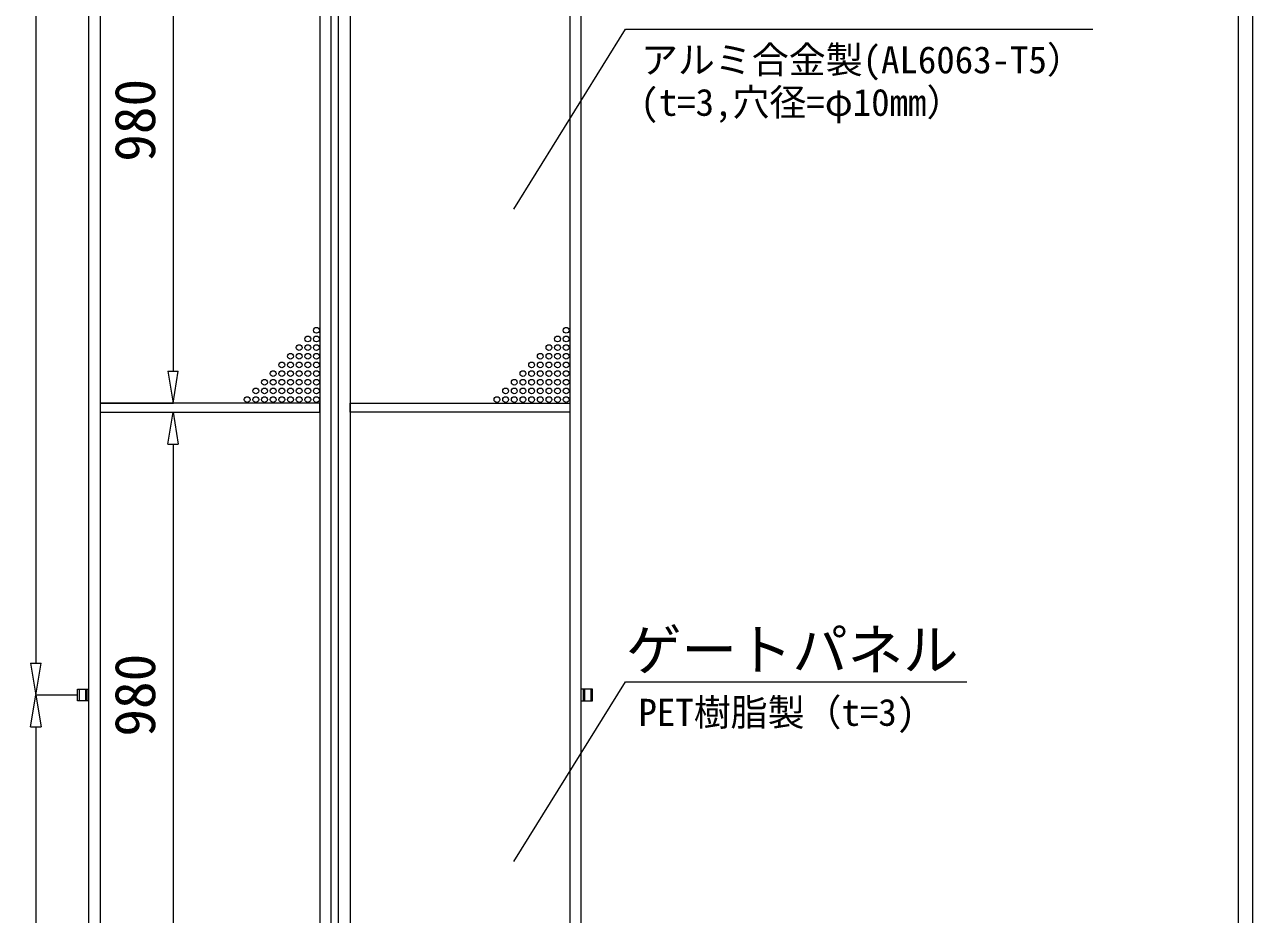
# Model space of a CAD drawing. Units: millimetres, scale not verified. Extents: x -16120 to 16120, y -26100 to 26100.
# Drawn here: x 12676 to 16080, y 13047 to 15514 of the extents above; entities that cross this region are included whole.
import ezdxf
from ezdxf.enums import TextEntityAlignment as Align

# ---------------------------------------------------------------- set-up
doc = ezdxf.new("R2010")
doc.units = ezdxf.units.MM
doc.header["$LTSCALE"] = 150
doc.linetypes.add('DASHED1', pattern=[1.8, 1.2, -0.6])
doc.layers.add('0-A_図面枠', color=134, linetype='Continuous', lineweight=18)
doc.styles.add('ＭＳ ゴシック', font='')
doc.styles.get('ＭＳ ゴシック').set_extended_font_data('MS Gothic')

msp = doc.modelspace()

# ---------------------------------------------------------------- linework, layer by layer
at = {"layer": '0-A_図面枠'}
for p, q in [((13087.6, 15944.7), (13087.6, 14552.7)), ((12707.3, 15761.5), (12707.3, 13743.1)), ((14342.5, 15500.8), (15637.7, 15500.8)), ((13072.9, 14552.7), (13087.6, 14464.7)), ((13072.9, 14552.7), (13102.3, 14552.7)), ((13087.6, 14464.7), (13102.3, 14552.7)), ((12887.6, 14464.7), (13089.2, 14464.7)), ((12887.6, 14439.1), (13089.2, 14439.1)), ((13072.9, 14351.1), (13087.6, 14439.1)), ((13087.6, 14439.1), (13102.3, 14351.1)), ((13072.9, 14351.1), (13102.3, 14351.1)), ((13087.6, 14351.1), (13087.6, 12959.1)), ((12692.6, 13743.1), (12707.3, 13655.1)), ((12692.6, 13743.1), (12722, 13743.1)), ((12707.3, 13655.1), (12722, 13743.1)), ((14341.9, 13691.9), (15287.6, 13691.9)), ((12692.6, 13567.1), (12707.3, 13655.1)), ((12820.8, 13655.1), (12705.7, 13655.1)), ((12820.8, 13655.1), (12705.7, 13655.1)), ((12707.3, 13655.1), (12722, 13567.1)), ((12848.3, 13671.1), (12848.3, 13639.1)), ((14224.8, 13671.1), (14224.8, 13639.1)), ((12692.6, 13567.1), (12722, 13567.1)), ((12707.3, 13567.1), (12707.3, 11548.7))]:
    msp.add_line(p, q, dxfattribs=at)
at = {"layer": '0-A_図面枠', "linetype": 'DASHED1'}
for p, q in [((12827.2, 13671.1), (12827.2, 13639.1)), ((12844.8, 13671.1), (12844.8, 13639.1)), ((14228.3, 13671.1), (14228.3, 13639.1)), ((14245.9, 13671.1), (14245.9, 13639.1))]:
    msp.add_line(p, q, dxfattribs=at)
at = {"layer": '0-A_図面枠'}
for points in [[(-16120.3, 26100), (16079.7, 26100), (16079.7, 3900), (-16120.3, 3900)], [(11848.1, 17398.1), (16040, 17398.1), (16040, 10702.7), (11848.1, 10702.7)], [(12854.4, 16057.5), (12886, 16057.5), (12886, 11252.7), (12854.4, 11252.7)], [(13526.4, 16057.5), (13494.8, 16057.5), (13494.8, 11252.7), (13526.4, 11252.7)], [(13546.7, 16057.5), (13578.3, 16057.5), (13578.3, 11252.7), (13546.7, 11252.7)], [(14218.7, 16057.5), (14187.1, 16057.5), (14187.1, 11252.7), (14218.7, 11252.7)], [(13494.8, 14464.7), (12886, 14464.7), (12886, 14439.1), (13494.8, 14439.1)], [(13578.3, 14464.7), (14187.1, 14464.7), (14187.1, 14439.1), (13578.3, 14439.1)]]:
    msp.add_lwpolyline(points, close=True, dxfattribs=at)
for points in [[(14032.6, 15002.3), (14341.9, 15500.8), (14342.5, 15500.8)], [(14032.1, 13193.3), (14341.4, 13691.9), (14341.9, 13691.9)], [(12854.4, 13639.1), (12822.4, 13639.1), (12822.4, 13671.1), (12854.4, 13671.1)], [(14218.7, 13639.1), (14250.7, 13639.1), (14250.7, 13671.1), (14218.7, 13671.1)]]:
    msp.add_lwpolyline(points, dxfattribs=at)
for centre in [(13485.2, 14666.3), (14177.5, 14666.3), (13461.2, 14642.3), (13485.2, 14642.3), (14153.5, 14642.3), (14177.5, 14642.3), (13413.2, 14594.3), (13437.2, 14618.3), (13437.2, 14594.3), (13461.2, 14618.3), (13461.2, 14594.3), (13485.2, 14618.3), (13485.2, 14594.3), (14105.5, 14594.3), (14129.5, 14618.3), (14129.5, 14594.3), (14153.5, 14618.3), (14153.5, 14594.3), (14177.5, 14618.3), (14177.5, 14594.3), (13389.2, 14570.3), (13413.2, 14570.3), (13437.2, 14570.3), (13461.2, 14570.3), (13485.2, 14570.3), (14081.5, 14570.3), (14105.5, 14570.3), (14129.5, 14570.3), (14153.5, 14570.3), (14177.5, 14570.3), (13365.2, 14546.3), (13389.2, 14546.3), (13413.2, 14546.3), (13437.2, 14546.3), (13461.2, 14546.3), (13485.2, 14546.3), (14057.5, 14546.3), (14081.5, 14546.3), (14105.5, 14546.3), (14129.5, 14546.3), (14153.5, 14546.3), (14177.5, 14546.3), (13317.2, 14498.3), (13341.2, 14522.3), (13341.2, 14498.3), (13365.2, 14522.3), (13365.2, 14498.3), (13389.2, 14522.3), (13389.2, 14498.3), (13413.2, 14522.3), (13413.2, 14498.3), (13437.2, 14522.3), (13437.2, 14498.3), (13461.2, 14522.3), (13461.2, 14498.3), (13485.2, 14522.3), (13485.2, 14498.3), (14009.5, 14498.3), (14033.5, 14522.3), (14033.5, 14498.3), (14057.5, 14522.3), (14057.5, 14498.3), (14081.5, 14522.3), (14081.5, 14498.3), (14105.5, 14522.3), (14105.5, 14498.3), (14129.5, 14522.3), (14129.5, 14498.3), (14153.5, 14522.3), (14153.5, 14498.3), (14177.5, 14522.3), (14177.5, 14498.3), (13293.2, 14474.3), (13317.2, 14474.3), (13341.2, 14474.3), (13365.2, 14474.3), (13389.2, 14474.3), (13413.2, 14474.3), (13437.2, 14474.3), (13461.2, 14474.3), (13485.2, 14474.3), (13985.5, 14474.3), (14009.5, 14474.3), (14033.5, 14474.3), (14057.5, 14474.3), (14081.5, 14474.3), (14105.5, 14474.3), (14129.5, 14474.3), (14153.5, 14474.3), (14177.5, 14474.3)]:
    msp.add_circle(centre, 8, dxfattribs=at)

# ---------------------------------------------------------------- texts
at = {"layer": '0-A_図面枠', "style": 'ＭＳ ゴシック'}
for s, height, p in [('アルミ合金製(AL6063-T5）', 75.07, (14384.8, 15356.2)), ('(t=3,穴径=φ10mm）', 75.07, (14383, 15238.3)), ('ゲートパネル', 112.6, (14343.5, 13690.8)), ('PET樹脂製（t=3)', 75.07, (14377.8, 13547.2))]:
    msp.add_text(s, height=height, dxfattribs=at).set_placement(p, align=Align.BOTTOM_LEFT)
for p in [(13071.8, 15133.5), (13071.8, 13539.9)]:
    msp.add_text('980', height=112.6, rotation=90, dxfattribs=at).set_placement(p, align=Align.BOTTOM_LEFT)

doc.saveas('drawing.dxf')
